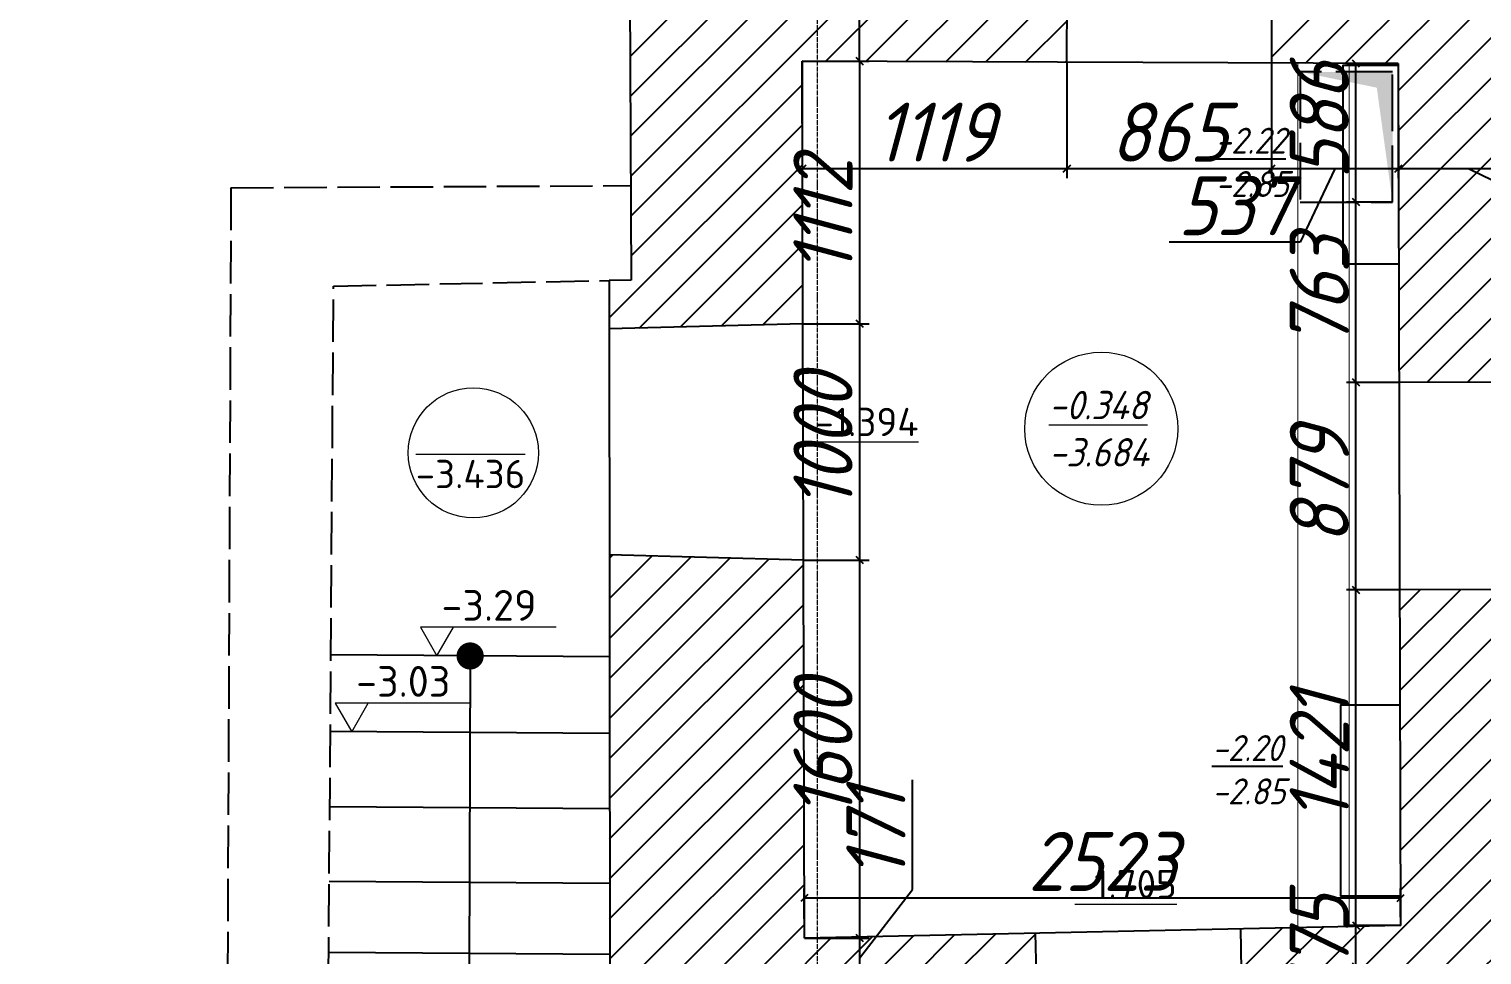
# Model space of a CAD drawing. Header units: millimetres. Extents: x 504091 to 2165846, y 135022 to 442887.
# Drawn here: x 609380 to 615527, y 297913 to 301833 of the extents above; entities that cross this region are included whole.
import ezdxf

# ---------------------------------------------------------------- set-up
doc = ezdxf.new("R2010")
doc.units = ezdxf.units.MM
for name, pattern in [('334', [5, 4, -1]), ('ACAD_ISO02W100', [15, 12, -3]), ('ADSK_Линия сетки', [25, 20, -2.5, 0, -2.5]), ('осеваяX2', [4, 2.5, -0.5, 0.5, -0.5])]:
    doc.linetypes.add(name, pattern=pattern)
doc.layers.get('Defpoints').update_dxf_attribs({"color": 255})
for name, color, linetype in [('Балки', 140, 'ACAD_ISO02W100'), ('Контур', 7, 'Continuous'), ('Отметки коммуникаций', 7, 'Continuous'), ('Перепад', 251, 'ACAD_ISO02W100'), ('Пожарные коммуникации', 1, 'Continuous'), ('Штриховка', 252, 'Continuous')]:
    doc.layers.add(name, color=color, linetype=linetype)
for name, color, linetype, lineweight in [('Оси', 165, 'осеваяX2', 13), ('отметки', 7, 'Continuous', 20), ('размеры', 7, 'Continuous', 9)]:
    doc.layers.add(name, color=color, linetype=linetype, lineweight=lineweight)
doc.styles.add('ISOCPEUR', font='isocpeur.ttf', dxfattribs={"width": 0.9, "oblique": 15, "height": 250})
doc.dimstyles.new('GENPLAN 1000', dxfattribs={"dimscale": 10, "dimtxt": 13, "dimasz": 3, "dimexe": 4, "dimexo": 0, "dimgap": 3, "dimtad": 1, "dimdec": 0, "dimzin": 0, "dimtxsty": 'ISOCPEUR', "dimblk1": 'OBLIQUE', "dimblk2": 'OBLIQUE', "dimsah": 1, "dimcen": -1, "dimaunit": 1, "dimadec": 3, "dimazin": 0, "dimtfac": 0.75, "dimtdec": 0, "dimtix": 1, "dimtmove": 1, "dimatfit": 3, "dimfxl": 0, "dimtvp": 0.6, "dimarcsym": 0})

# ---------------------------------------------------------------- blocks, each defined once
blk = doc.blocks.new('S1')
at = {"color": 0, "const_width": 0.75}
blk.add_lwpolyline([(-0.375, 0, 1), (0.375, 0, 1)], format="xyb", close=True, dxfattribs=at)
blk = doc.blocks.new('*U12')
at = {"layer": 'Штриховка'}
blk.add_lwpolyline([(0, 0), (2.5744, 1.6988)], dxfattribs=at)
blk.add_solid([(2.8286, 1.8665), (2.4441, 1.7312), (2.553, 1.5662), (2.5744, 1.6988)], dxfattribs=at)
at = {"layer": 'Штриховка', "xscale": 0.0766222004270686, "yscale": 0.0766222004270686, "zscale": 0.0766222004270686, "rotation": 181.9671141577458}
blk.add_blockref('S1', (0, 0), dxfattribs=at)
blk = doc.blocks.new('_Oblique')
at = {"color": 0, "linetype": 'ByBlock', "lineweight": -2}
blk.add_line((-0.5, -0.5), (0.5, 0.5), dxfattribs=at)
blk = doc.blocks.new('*D209')
at = {"layer": 'Defpoints', "color": 0, "lineweight": 20, "ltscale": 0.03, "transparency": 16777216}
for p in [(614993.7, 298037.8), (615183.1, 298037.8), (615193.1, 297863.1)]:
    blk.add_point(p, dxfattribs=at)
at = {"layer": 'размеры', "color": 0, "lineweight": -2, "ltscale": 0.03, "transparency": 16777216}
for p, q in [((614993.7, 298037.8), (614993.7, 298067.8)), ((615183.1, 298037.8), (614953.7, 298037.8)), ((614993.7, 297863.1), (614993.7, 298037.8)), ((615193.1, 297863.1), (614953.7, 297863.1)), ((614993.7, 297863.1), (614993.7, 297833.1))]:
    blk.add_line(p, q, dxfattribs=at)
at = {"layer": 'размеры', "color": 0, "lineweight": -2, "ltscale": 0.03, "transparency": 16777216, "xscale": 30, "yscale": 30, "zscale": 30}
for p, rotation in [((614993.7, 298037.8), 270), ((614993.7, 297863.1), 90)]:
    blk.add_blockref('_Oblique', p, dxfattribs=dict(at, rotation=rotation))
at = {"layer": 'размеры', "color": 0, "ltscale": 0.03, "transparency": 16777216, "insert": (614838.7, 297950.4), "char_height": 250, "attachment_point": 5, "rotation": 90, "style": 'ISOCPEUR'}
blk.add_mtext('175', dxfattribs=at)
blk = doc.blocks.new('*D210')
at = {"layer": 'Defpoints', "color": 0, "lineweight": 20, "ltscale": 0.03, "transparency": 16777216}
for p in [(614993.7, 299458.3), (615179.1, 299458.3), (615183.1, 298037.8)]:
    blk.add_point(p, dxfattribs=at)
at = {"layer": 'размеры', "color": 0, "lineweight": -2, "ltscale": 0.03, "transparency": 16777216}
for p, q in [((615179.1, 299458.3), (614953.7, 299458.3)), ((614993.7, 298037.8), (614993.7, 299458.3)), ((615183.1, 298037.8), (614953.7, 298037.8))]:
    blk.add_line(p, q, dxfattribs=at)
at = {"layer": 'размеры', "color": 0, "lineweight": -2, "ltscale": 0.03, "transparency": 16777216, "xscale": 30, "yscale": 30, "zscale": 30}
for p, rotation in [((614993.7, 299458.3), 90), ((614993.7, 298037.8), 270)]:
    blk.add_blockref('_Oblique', p, dxfattribs=dict(at, rotation=rotation))
at = {"layer": 'размеры', "color": 0, "ltscale": 0.03, "transparency": 16777216, "insert": (614838.7, 298748), "char_height": 250, "attachment_point": 5, "rotation": 90, "style": 'ISOCPEUR'}
blk.add_mtext('1421', dxfattribs=at)
blk = doc.blocks.new('*D211')
at = {"layer": 'Defpoints', "color": 0, "lineweight": 20, "ltscale": 0.03, "transparency": 16777216}
for p in [(614993.7, 300336.8), (615176.7, 300336.8), (615179.1, 299458.3)]:
    blk.add_point(p, dxfattribs=at)
at = {"layer": 'размеры', "color": 0, "lineweight": -2, "ltscale": 0.03, "transparency": 16777216}
for p, q in [((615176.7, 300336.8), (614953.7, 300336.8)), ((614993.7, 299458.3), (614993.7, 300336.8)), ((615179.1, 299458.3), (614953.7, 299458.3))]:
    blk.add_line(p, q, dxfattribs=at)
at = {"layer": 'размеры', "color": 0, "lineweight": -2, "ltscale": 0.03, "transparency": 16777216, "xscale": 30, "yscale": 30, "zscale": 30}
for p, rotation in [((614993.7, 300336.8), 90), ((614993.7, 299458.3), 270)]:
    blk.add_blockref('_Oblique', p, dxfattribs=dict(at, rotation=rotation))
at = {"layer": 'размеры', "color": 0, "ltscale": 0.03, "transparency": 16777216, "insert": (614838.7, 299897.6), "char_height": 250, "attachment_point": 5, "rotation": 90, "style": 'ISOCPEUR'}
blk.add_mtext('879', dxfattribs=at)
blk = doc.blocks.new('*D212')
at = {"layer": 'Defpoints', "color": 0, "lineweight": 20, "ltscale": 0.03, "transparency": 16777216}
for p in [(614993.7, 301100.1), (615148.6, 301100.1), (615176.7, 300336.8)]:
    blk.add_point(p, dxfattribs=at)
at = {"layer": 'размеры', "color": 0, "lineweight": -2, "ltscale": 0.03, "transparency": 16777216}
for p, q in [((615148.6, 301100.1), (614953.7, 301100.1)), ((614993.7, 300336.8), (614993.7, 301100.1)), ((615176.7, 300336.8), (614953.7, 300336.8))]:
    blk.add_line(p, q, dxfattribs=at)
at = {"layer": 'размеры', "color": 0, "lineweight": -2, "ltscale": 0.03, "transparency": 16777216, "xscale": 30, "yscale": 30, "zscale": 30}
for p, rotation in [((614993.7, 301100.1), 90), ((614993.7, 300336.8), 270)]:
    blk.add_blockref('_Oblique', p, dxfattribs=dict(at, rotation=rotation))
at = {"layer": 'размеры', "color": 0, "ltscale": 0.03, "transparency": 16777216, "insert": (614838.7, 300718.5), "char_height": 250, "attachment_point": 5, "rotation": 90, "style": 'ISOCPEUR'}
blk.add_mtext('763', dxfattribs=at)
blk = doc.blocks.new('*D213')
at = {"layer": 'Defpoints', "color": 0, "lineweight": 20, "ltscale": 0.03, "transparency": 16777216}
for p in [(614993.7, 301686.6), (615172.9, 301686.6), (615148.6, 301100.1)]:
    blk.add_point(p, dxfattribs=at)
at = {"layer": 'размеры', "color": 0, "lineweight": -2, "ltscale": 0.03, "transparency": 16777216}
for p, q in [((615172.9, 301686.6), (614953.7, 301686.6)), ((614993.7, 301100.1), (614993.7, 301686.6)), ((615148.6, 301100.1), (614953.7, 301100.1))]:
    blk.add_line(p, q, dxfattribs=at)
at = {"layer": 'размеры', "color": 0, "lineweight": -2, "ltscale": 0.03, "transparency": 16777216, "xscale": 30, "yscale": 30, "zscale": 30}
for p, rotation in [((614993.7, 301686.6), 90), ((614993.7, 301100.1), 270)]:
    blk.add_blockref('_Oblique', p, dxfattribs=dict(at, rotation=rotation))
at = {"layer": 'размеры', "color": 0, "ltscale": 0.03, "transparency": 16777216, "insert": (614838.7, 301445.3), "char_height": 250, "attachment_point": 5, "rotation": 90, "style": 'ISOCPEUR'}
blk.add_mtext('586', dxfattribs=at)
blk = doc.blocks.new('*D214')
at = {"layer": 'Defpoints', "color": 0, "lineweight": 20, "ltscale": 0.03, "transparency": 16777216}
for p in [(612651.2, 301696.6), (612653.9, 300585), (612894, 300585)]:
    blk.add_point(p, dxfattribs=at)
at = {"layer": 'размеры', "color": 0, "lineweight": -2, "ltscale": 0.03, "transparency": 16777216}
for p, q in [((612651.2, 301696.6), (612934, 301696.6)), ((612894, 301696.6), (612894, 300585)), ((612653.9, 300585), (612934, 300585))]:
    blk.add_line(p, q, dxfattribs=at)
at = {"layer": 'размеры', "color": 0, "lineweight": -2, "ltscale": 0.03, "transparency": 16777216, "xscale": 30, "yscale": 30, "zscale": 30}
for p, rotation in [((612894, 301696.6), 90), ((612894, 300585), 270)]:
    blk.add_blockref('_Oblique', p, dxfattribs=dict(at, rotation=rotation))
at = {"layer": 'размеры', "color": 0, "ltscale": 0.03, "transparency": 16777216, "insert": (612739, 301039.7), "char_height": 250, "attachment_point": 5, "rotation": 90, "style": 'ISOCPEUR'}
blk.add_mtext('1112', dxfattribs=at)
blk = doc.blocks.new('*D215')
at = {"layer": 'Defpoints', "color": 0, "lineweight": 20, "ltscale": 0.03, "transparency": 16777216}
for p in [(612653.9, 300585), (612656.3, 299584.9), (612894, 299584.9)]:
    blk.add_point(p, dxfattribs=at)
at = {"layer": 'размеры', "color": 0, "lineweight": -2, "ltscale": 0.03, "transparency": 16777216}
for p, q in [((612653.9, 300585), (612934, 300585)), ((612894, 300585), (612894, 299584.9)), ((612656.3, 299584.9), (612934, 299584.9))]:
    blk.add_line(p, q, dxfattribs=at)
at = {"layer": 'размеры', "color": 0, "lineweight": -2, "ltscale": 0.03, "transparency": 16777216, "xscale": 30, "yscale": 30, "zscale": 30}
for p, rotation in [((612894, 300585), 90), ((612894, 299584.9), 270)]:
    blk.add_blockref('_Oblique', p, dxfattribs=dict(at, rotation=rotation))
at = {"layer": 'размеры', "color": 0, "ltscale": 0.03, "transparency": 16777216, "insert": (612739, 300085), "char_height": 250, "attachment_point": 5, "rotation": 90, "style": 'ISOCPEUR'}
blk.add_mtext('1000', dxfattribs=at)
blk = doc.blocks.new('*D216')
at = {"layer": 'Defpoints', "color": 0, "lineweight": 20, "ltscale": 0.03, "transparency": 16777216}
for p in [(612656.3, 299584.9), (612660.2, 297984.6), (612894, 297984.6)]:
    blk.add_point(p, dxfattribs=at)
at = {"layer": 'размеры', "color": 0, "lineweight": -2, "ltscale": 0.03, "transparency": 16777216}
for p, q in [((612656.3, 299584.9), (612934, 299584.9)), ((612894, 299584.9), (612894, 297984.6)), ((612660.2, 297984.6), (612934, 297984.6))]:
    blk.add_line(p, q, dxfattribs=at)
at = {"layer": 'размеры', "color": 0, "lineweight": -2, "ltscale": 0.03, "transparency": 16777216, "xscale": 30, "yscale": 30, "zscale": 30}
for p, rotation in [((612894, 299584.9), 90), ((612894, 297984.6), 270)]:
    blk.add_blockref('_Oblique', p, dxfattribs=dict(at, rotation=rotation))
at = {"layer": 'размеры', "color": 0, "ltscale": 0.03, "transparency": 16777216, "insert": (612739, 298784.7), "char_height": 250, "attachment_point": 5, "rotation": 90, "style": 'ISOCPEUR'}
blk.add_mtext('1600', dxfattribs=at)
blk = doc.blocks.new('*D217')
at = {"layer": 'Defpoints', "color": 0, "lineweight": 20, "ltscale": 0.03, "transparency": 16777216}
for p in [(612660.2, 297984.6), (612654, 297813.3), (612894, 297813.3)]:
    blk.add_point(p, dxfattribs=at)
at = {"layer": 'размеры', "color": 0, "lineweight": -2, "ltscale": 0.03, "transparency": 16777216}
for p, q in [((613117.8, 298190.2), (613117.8, 298654.7)), ((612894, 297898.9), (613117.8, 298190.2)), ((612660.2, 297984.6), (612934, 297984.6)), ((612894, 297984.6), (612894, 297813.3)), ((612654, 297813.3), (612934, 297813.3))]:
    blk.add_line(p, q, dxfattribs=at)
at = {"layer": 'размеры', "color": 0, "lineweight": -2, "ltscale": 0.03, "transparency": 16777216, "xscale": 30, "yscale": 30, "zscale": 30}
for p, rotation in [((612894, 297984.6), 90), ((612894, 297813.3), 270)]:
    blk.add_blockref('_Oblique', p, dxfattribs=dict(at, rotation=rotation))
at = {"layer": 'размеры', "color": 0, "ltscale": 0.03, "transparency": 16777216, "insert": (612962.8, 298422.5), "char_height": 250, "attachment_point": 5, "rotation": 90, "style": 'ISOCPEUR'}
blk.add_mtext('171', dxfattribs=at)
blk = doc.blocks.new('*D223')
at = {"layer": 'Defpoints', "color": 0, "lineweight": 20, "ltscale": 0.03, "transparency": 16777216}
for p in [(612654.1, 302294.6), (612894, 302294.6), (612651.2, 301696.6)]:
    blk.add_point(p, dxfattribs=at)
at = {"layer": 'размеры', "color": 0, "lineweight": -2, "ltscale": 0.03, "transparency": 16777216}
for p, q in [((613219, 302293.5), (613219, 302848)), ((612654.1, 302294.6), (612934, 302294.6)), ((612894, 301696.6), (612894, 302294.6)), ((612894, 301995.6), (613219, 302293.5)), ((612651.2, 301696.6), (612934, 301696.6))]:
    blk.add_line(p, q, dxfattribs=at)
at = {"layer": 'размеры', "color": 0, "lineweight": -2, "ltscale": 0.03, "transparency": 16777216, "xscale": 30, "yscale": 30, "zscale": 30}
for p, rotation in [((612894, 302294.6), 90), ((612894, 301696.6), 270)]:
    blk.add_blockref('_Oblique', p, dxfattribs=dict(at, rotation=rotation))
at = {"layer": 'размеры', "color": 0, "ltscale": 0.03, "transparency": 16777216, "insert": (613064, 302570.7), "char_height": 250, "attachment_point": 5, "rotation": 90, "style": 'ISOCPEUR'}
blk.add_mtext('598', dxfattribs=at)
blk = doc.blocks.new('*D263')
at = {"layer": 'Defpoints', "color": 0, "lineweight": 20, "ltscale": 0.03, "transparency": 16777216}
for p in [(615172.9, 301686.6), (615771.8, 301681.1), (615172.9, 301241.1)]:
    blk.add_point(p, dxfattribs=at)
at = {"layer": 'размеры', "color": 0, "lineweight": -2, "ltscale": 0.03, "transparency": 16777216}
for p, q in [((615172.9, 301686.6), (615172.9, 301201.1)), ((615771.8, 301681.1), (615771.8, 301201.1)), ((615771.8, 301241.1), (615172.9, 301241.1)), ((615472.4, 301241.1), (615919.3, 301023)), ((615919.3, 301023), (616473.8, 301023))]:
    blk.add_line(p, q, dxfattribs=at)
at = {"layer": 'размеры', "color": 0, "lineweight": -2, "ltscale": 0.03, "transparency": 16777216, "xscale": 30, "yscale": 30, "zscale": 30, "rotation": 180}
blk.add_blockref('_Oblique', (615172.9, 301241.1), dxfattribs=at)
at = {"layer": 'размеры', "color": 0, "lineweight": -2, "ltscale": 0.03, "transparency": 16777216, "xscale": 30, "yscale": 30, "zscale": 30}
blk.add_blockref('_Oblique', (615771.8, 301241.1), dxfattribs=at)
at = {"layer": 'размеры', "color": 0, "ltscale": 0.03, "transparency": 16777216, "insert": (616196.6, 301178), "char_height": 250, "attachment_point": 5, "style": 'ISOCPEUR'}
blk.add_mtext('599', dxfattribs=at)
blk = doc.blocks.new('*D264')
at = {"layer": 'Defpoints', "color": 0, "lineweight": 20, "ltscale": 0.03, "transparency": 16777216}
for p in [(614636.1, 301688.7), (615172.9, 301686.6), (614636.1, 301241.1)]:
    blk.add_point(p, dxfattribs=at)
at = {"layer": 'размеры', "color": 0, "lineweight": -2, "ltscale": 0.03, "transparency": 16777216}
for p, q in [((614636.1, 301688.7), (614636.1, 301201.1)), ((615172.9, 301686.6), (615172.9, 301201.1)), ((615172.9, 301241.1), (614636.1, 301241.1)), ((614904.5, 301241.1), (614757.6, 300929.8)), ((614757.6, 300929.8), (614203.1, 300929.8))]:
    blk.add_line(p, q, dxfattribs=at)
at = {"layer": 'размеры', "color": 0, "lineweight": -2, "ltscale": 0.03, "transparency": 16777216, "xscale": 30, "yscale": 30, "zscale": 30, "rotation": 180}
blk.add_blockref('_Oblique', (614636.1, 301241.1), dxfattribs=at)
at = {"layer": 'размеры', "color": 0, "lineweight": -2, "ltscale": 0.03, "transparency": 16777216, "xscale": 30, "yscale": 30, "zscale": 30}
blk.add_blockref('_Oblique', (615172.9, 301241.1), dxfattribs=at)
at = {"layer": 'размеры', "color": 0, "ltscale": 0.03, "transparency": 16777216, "insert": (614480.4, 301084.8), "char_height": 250, "attachment_point": 5, "style": 'ISOCPEUR'}
blk.add_mtext('537', dxfattribs=at)
blk = doc.blocks.new('*D265')
at = {"layer": 'Defpoints', "color": 0, "lineweight": 20, "ltscale": 0.03, "transparency": 16777216}
for p in [(613770.6, 301692.1), (614636.1, 301688.7), (613770.6, 301241.1)]:
    blk.add_point(p, dxfattribs=at)
at = {"layer": 'размеры', "color": 0, "lineweight": -2, "ltscale": 0.03, "transparency": 16777216}
for p, q in [((613770.6, 301692.1), (613770.6, 301201.1)), ((614636.1, 301688.7), (614636.1, 301201.1)), ((614636.1, 301241.1), (613770.6, 301241.1))]:
    blk.add_line(p, q, dxfattribs=at)
at = {"layer": 'размеры', "color": 0, "lineweight": -2, "ltscale": 0.03, "transparency": 16777216, "xscale": 30, "yscale": 30, "zscale": 30, "rotation": 180}
blk.add_blockref('_Oblique', (613770.6, 301241.1), dxfattribs=at)
at = {"layer": 'размеры', "color": 0, "lineweight": -2, "ltscale": 0.03, "transparency": 16777216, "xscale": 30, "yscale": 30, "zscale": 30}
blk.add_blockref('_Oblique', (614636.1, 301241.1), dxfattribs=at)
at = {"layer": 'размеры', "color": 0, "ltscale": 0.03, "transparency": 16777216, "insert": (614203.4, 301396.1), "char_height": 250, "attachment_point": 5, "style": 'ISOCPEUR'}
blk.add_mtext('865', dxfattribs=at)
blk = doc.blocks.new('*D266')
at = {"layer": 'Defpoints', "color": 0, "lineweight": 20, "ltscale": 0.03, "transparency": 16777216}
for p in [(612651.2, 301696.6), (613770.6, 301692.1), (612651.2, 301241.1)]:
    blk.add_point(p, dxfattribs=at)
at = {"layer": 'размеры', "color": 0, "lineweight": -2, "ltscale": 0.03, "transparency": 16777216}
for p, q in [((612651.2, 301696.6), (612651.2, 301201.1)), ((613770.6, 301692.1), (613770.6, 301201.1)), ((613770.6, 301241.1), (612651.2, 301241.1))]:
    blk.add_line(p, q, dxfattribs=at)
at = {"layer": 'размеры', "color": 0, "lineweight": -2, "ltscale": 0.03, "transparency": 16777216, "xscale": 30, "yscale": 30, "zscale": 30, "rotation": 180}
blk.add_blockref('_Oblique', (612651.2, 301241.1), dxfattribs=at)
at = {"layer": 'размеры', "color": 0, "lineweight": -2, "ltscale": 0.03, "transparency": 16777216, "xscale": 30, "yscale": 30, "zscale": 30}
blk.add_blockref('_Oblique', (613770.6, 301241.1), dxfattribs=at)
at = {"layer": 'размеры', "color": 0, "ltscale": 0.03, "transparency": 16777216, "insert": (613210.9, 301396.1), "char_height": 250, "attachment_point": 5, "style": 'ISOCPEUR'}
blk.add_mtext('1119', dxfattribs=at)
blk = doc.blocks.new('*D273')
at = {"layer": 'Defpoints', "color": 0, "lineweight": 20, "ltscale": 0.03, "transparency": 16777216}
for p in [(612660, 298154), (612660, 298066.5), (615183, 298072.7)]:
    blk.add_point(p, dxfattribs=at)
at = {"layer": 'размеры', "color": 0, "lineweight": -2, "ltscale": 0.03, "transparency": 16777216}
for p, q in [((612660, 298066.5), (612660, 298194)), ((615183, 298072.7), (615183, 298194)), ((615183, 298154), (612660, 298154))]:
    blk.add_line(p, q, dxfattribs=at)
at = {"layer": 'размеры', "color": 0, "lineweight": -2, "ltscale": 0.03, "transparency": 16777216, "xscale": 30, "yscale": 30, "zscale": 30, "rotation": 180}
blk.add_blockref('_Oblique', (612660, 298154), dxfattribs=at)
at = {"layer": 'размеры', "color": 0, "lineweight": -2, "ltscale": 0.03, "transparency": 16777216, "xscale": 30, "yscale": 30, "zscale": 30}
blk.add_blockref('_Oblique', (615183, 298154), dxfattribs=at)
at = {"layer": 'размеры', "color": 0, "ltscale": 0.03, "transparency": 16777216, "insert": (613921.5, 298309), "char_height": 250, "attachment_point": 5, "style": 'ISOCPEUR'}
blk.add_mtext('2523', dxfattribs=at)
blk = doc.blocks.new('оси')
at = {"layer": 'Оси', "linetype": 'ADSK_Линия сетки'}
blk.add_line((52350, -2196.5), (52350, 46378), dxfattribs=at)

msp = doc.modelspace()

# ---------------------------------------------------------------- hatches: boundary and pattern name
at = {"layer": 'Штриховка', "ltscale": 0.03}
h = msp.add_hatch(dxfattribs=at)
h.set_pattern_fill('_USER', color=256, scale=120, angle=45, pattern_type=0)
h.set_pattern_definition([(45, (592694.78, 283676.1), (-84.8528, 84.8528), [])])
h.paths.add_polyline_path([(592787.6397, 283908.4079), (592642.794, 283909.2875), (592641.9206, 283558.2902), (592498.333, 283559.1622), (592498.614, 283302.7289), (592783.9634, 283303.0416)], flags=17)
h.paths.add_polyline_path([(620824.0138, 307295.056), (620674.0436, 307298.0489), (620662.5105, 306720.1371), (620812.4807, 306717.1443)], flags=17)
h.paths.add_polyline_path([(612646.7372, 308113.2191), (613525.8437, 308114.325), (613525.3023, 308544.6449), (613524.7319, 308998.0477), (611882.1579, 308997.7993), (611928.1288, 300770.1047), (611834.3621, 300768.1833), (611834.5178, 300563.5691), (612653.8652, 300585.01), (612651.1533, 301696.5656), (613770.6406, 301692.1388), (613774.5255, 302287.2422), (612654.0573, 302294.5567)])
h.paths.add_polyline_path([(605972.9186, 285704.39), (606234.5105, 285707.1371), (606232.7661, 285873.2484), (606229.8208, 286153.7083), (604567.8886, 286157.8516), (604641.4795, 280866.0745), (605459.014, 280786.8716), (605458.3044, 280952.1559), (606406.8458, 280955.1563), (606406.3328, 281117.3214), (605462.649, 281114.3364), (605450.3713, 285264.1905), (605977.4834, 285269.7261)], flags=17)
h.paths.add_polyline_path([(597882.2773, 283842.1373), (596845.3536, 283831.7551), (596845.6578, 283305.2406), (592783.9634, 283303.0416), (592498.614, 283302.7289), (592498.6309, 283287.2885), (587493.8511, 283295.9883), (587493.852, 283296.3061), (587203.8114, 283297.1371), (585035.5866, 283297.1371), (585035.2985, 283831.0864), (584069.2067, 283821.6414), (584078.0162, 282872.2637), (582665.5907, 282870.8938), (582684.5739, 284233.46), (579987.4423, 284263.0447), (579986.9313, 284113.0412), (582532.4926, 284085.1192), (582513.4844, 282720.7462), (584079.4081, 282722.265), (584082.6558, 282372.268), (584519.3706, 282372.6916), (584539.5257, 282212.7111), (584579.2153, 282532.7497), (584599.3705, 282372.7692), (585036.0853, 282373.1928), (585035.7476, 282998.8465), (596845.8311, 283005.2407), (596846.1574, 282440.4025), (597333.2845, 282446.2363), (597355.1991, 282286.4873), (597391.3642, 282606.9434), (597413.2788, 282447.1943), (597900.4059, 282453.0282), (597896.4911, 282753.0028), (598972.4675, 282765.8888), (598985.9362, 284149.1172), (601323.1136, 284150.5432), (601322.7586, 284300.543), (598837.3887, 284299.0266), (598824.3907, 282964.1297), (597893.8812, 282952.9859)])
h.paths.add_polyline_path([(594673.4558, 285763.5232), (588649.4184, 285761.3606), (588649.5323, 285444.2494), (592496.2347, 285473.8256), (592496.5324, 285202.1657), (592646.009, 285201.2579), (592645.2513, 284896.7628), (592525.2143, 284882.0614), (592765.1389, 284851.4643), (592645.102, 284836.7629), (592644.3443, 284532.2678), (592497.2656, 284533.161), (592497.4979, 284321.1733), (592643.8168, 284320.2847), (592642.9433, 283969.2874), (592522.9064, 283954.586), (592787.7151, 283920.8155), (592796.9395, 285439.7763), (594674.1739, 285443.9948)])
h.paths.add_polyline_path([(587832.4829, 285761.0673), (587613.5167, 285760.9887), (586809.515, 285760.7001), (586812.4264, 285435.8994), (587209.9499, 285439.4627), (587203.8114, 283297.1371), (587493.852, 283296.3061), (587499.9812, 285435.4108), (587834.967, 285437.9864)])
h.paths.add_polyline_path([(585054.9295, 287077.9351), (584849.0508, 287078.2721), (584849.4291, 287309.3534), (584713.5695, 287309.5758), (584713.6133, 287336.2873), (584420.0727, 287337.0316), (584419.6704, 287178.3664), (584271.0179, 287178.7433), (584268.3728, 286135.497), (576811.1233, 286148.718), (576807.4341, 285874.4917), (576647.1796, 285856.6458), (576966.6125, 285812.3449), (576806.358, 285794.499), (576802.6688, 285520.2727), (577102.696, 285520.2727), (577063.8513, 282632.8169), (579981.7845, 282602.0822), (579982.8064, 282902.0881), (577367.8715, 282929.6312), (577402.7231, 285520.2727), (584054.184, 285440.5887), (584056.3557, 285206.549), (585034.551, 285216.1124), (585034.441, 285419.9623), (585493.5032, 285424.0771), (585490.4901, 285760.2265), (585052.7721, 285760.0694)])
h.paths.add_polyline_path([(603411.7263, 286160.7341), (597616.8793, 286175.1812), (597612.1328, 287223.674), (597453.8968, 287222.9577), (597453.247, 287366.4968), (597171.3201, 287365.2205), (597171.3681, 287344.7782), (596998.5375, 287344.3722), (596998.9883, 287152.5189), (596830.692, 287152.1235), (596833.9528, 285764.2989), (596186.475, 285764.0664), (596187.1867, 285447.3948), (596844.4194, 285448.8718), (596844.598, 285139.7776), (597864.8028, 285181.115), (597861.3382, 285446.5954), (601955.1216, 285452.57), (603198.1506, 285444.7571), (603198.1506, 284174.0204), (603318.1506, 284159.0204), (603198.1506, 284144.0204), (603198.1506, 282874.5452), (601326.1434, 282870.1155), (601326.8533, 282570.1163), (603008.8948, 282574.0965), (603041.9257, 278038.3508), (604586.5105, 278032.7333), (604586.5105, 277503.9313), (608542.8616, 277543.7744), (615386.5943, 277611.0375), (615381.3272, 274221.1371), (615081.3268, 274221.1371), (615080.6285, 273771.6626), (615240.5972, 273751.4141), (615080.5663, 273731.6627), (615079.9301, 273322.1881), (622586.8826, 273306.2118), (622578.7968, 274954.2397), (622268.3862, 274955.6002), (621671.6891, 274958.2153), (621668.3079, 274186.7229), (620471.2491, 274191.594), (620479.9368, 279415.7692), (620209.5012, 279415.8508), (620209.4481, 279239.7183), (620322.3243, 279238.6209), (620324.6562, 275652.0752), (620003.4728, 275652.34), (620003.2667, 275402.3401), (620324.6562, 275402.0751), (620324.6562, 274221.1371), (619286.5105, 274221.1371), (619286.5105, 274498.1415), (619036.5105, 274498.1415), (619036.5105, 274221.1371), (615928.17, 274221.1371), (615931.9829, 278521.119), (615394.288, 278515.79), (615397.6223, 278179.3634), (612880.5105, 278159.2867), (612880.5105, 279805.1371), (612727.5105, 279805.1371), (612727.5105, 279742.1371), (612326.957, 279742.1371), (612281.522, 278154.5091), (608784.8283, 278148.7792), (608787.126, 279790.1371), (608647.5105, 279790.1371), (608647.5105, 279728.1371), (608241.8877, 279728.1371), (608258.4837, 277956.1398), (606764.3553, 277891.3613), (606760.7402, 278128.0418), (605470.5144, 278108.3349), (605463.1999, 279811.9383), (604656.1065, 279814.2744), (604671.7627, 278688.4669), (603466.0882, 278695.8637)])
h.paths.add_polyline_path([(597598.5625, 290221.3067), (597452.3581, 290220.6448), (597451.6134, 290385.1432), (597164.6156, 290383.844), (597164.3499, 290331.8181), (597007.2141, 290331.4489), (597007.5477, 290189.4779), (596823.5567, 290189.0456), (596825.7369, 289261.1165), (596994.0331, 289261.512), (596994.4655, 289077.4942), (597027.2964, 289077.5713), (597167.2961, 289077.9002), (597167.3836, 289040.6301), (597445.6625, 289041.8899), (597445.0236, 289183.0252), (597603.2595, 289183.7415)])
h.paths.add_polyline_path([(597584.7933, 293262.8729), (597420.3908, 293262.1287), (597419.7386, 293406.1868), (597157.1294, 293404.9979), (597157.1392, 293400.8176), (597016.9447, 293400.4883), (597017.4498, 293185.5176), (596816.5175, 293185.0455), (596818.4298, 292371.1205), (597002.4208, 292371.5528), (597002.9989, 292125.5072), (597160.1347, 292125.8764), (597160.2575, 292073.6214), (597443.9638, 292074.9057), (597443.3004, 292221.4681), (597589.5048, 292222.13)])
h.paths.add_polyline_path([(597570.8741, 296337.5765), (597416.4868, 296336.8776), (597415.8844, 296469.9341), (597132.2516, 296468.6501), (597132.3593, 296422.8111), (597002.6648, 296422.5064), (597002.9889, 296284.5612), (596809.2361, 296284.106), (596811.5551, 295297.1067), (597012.4875, 295297.5788), (597012.8212, 295155.5232), (597153.0157, 295155.8526), (597153.0677, 295133.7265), (597411.9128, 295134.8983), (597411.1467, 295304.1257), (597575.5492, 295304.87)])
h.paths.add_polyline_path([(597559.3105, 298891.9371), (597559.2597, 299345.2415), (597411.2263, 299345.2249), (597411.2084, 299504.6491), (597129.7049, 299504.6175), (597129.7016, 299473.1052), (596998.5081, 299473.1189), (596998.4909, 299308.1181), (596806.7043, 299308.1381), (596806.603, 298334.0786), (596998.1724, 298334.5287), (596998.546, 298175.5155), (597128.2406, 298175.8202), (597128.2702, 298163.1968), (597408.2133, 298164.4641), (597407.5314, 298315.0889), (597561.9188, 298315.7878)])
h.paths.add_polyline_path([(597558.9155, 302411.2416), (597408.3236, 302411.2247), (597408.3061, 302566.9479), (597135.4478, 302566.9173), (597135.4519, 302530.1045), (596989.4969, 302530.1045), (596989.4769, 302337.1182), (596807.0191, 302337.1372), (596806.9186, 301370.1385), (596998.7052, 301370.1185), (596998.6925, 301248.1214), (597129.8861, 301248.1078), (597129.8831, 301219.7076), (597411.0159, 301219.7392), (597410.9987, 301372.423), (597559.0321, 301372.4397)])
h.paths.add_polyline_path([(597558.5758, 305437.6423), (597403.3215, 305437.6249), (597403.3039, 305594.443), (597135.7704, 305594.413), (597135.7656, 305548.1037), (596995.7656, 305548.1182), (596807.3529, 305548.1378), (596807.2537, 304594.1451), (596989.7115, 304594.1261), (596989.6777, 304269.1211), (597135.6327, 304269.106), (597135.6293, 304236.4083), (597408.1187, 304236.4389), (597408.101, 304394.4275), (597558.6929, 304394.4444)])
h.paths.add_polyline_path([(597558.2005, 308780.5518), (586555.8561, 308762.9934), (586558.2503, 308031.6223), (596807.6127, 308047.6325), (596807.5348, 307298.1418), (596995.9475, 307298.1222), (597135.9475, 307298.1077), (597135.9438, 307262.109), (597403.1167, 307262.139), (597403.0988, 307421.9232), (597558.353, 307421.9406)])
h.paths.add_polyline_path([(585629.0396, 308761.5143), (584273.2474, 308759.3506), (584275.2255, 307413.7087), (584427.8758, 307413.9331), (584428.1401, 307234.1578), (584716.3544, 307234.5815), (584716.4407, 307287.2797), (584856.4409, 307287.2797), (585088.0125, 307286.9006), (585089.2279, 308029.3276), (585631.4338, 308030.1745)])
h.paths.add_polyline_path([(585085.1725, 305552.082), (584853.6009, 305552.4611), (584713.6011, 305552.6903), (584713.6528, 305584.3115), (584430.566, 305583.8953), (584430.774, 305442.3769), (584278.1237, 305442.1525), (584279.678, 304384.8251), (584448.661, 304385.0735), (584448.9283, 304203.2285), (584711.3926, 304203.6144), (584711.4941, 304265.6561), (584851.494, 304265.4269), (584907.331, 304265.3355), (584907.4146, 304316.4058), (585083.1492, 304316.1181)])
h.paths.add_polyline_path([(585079.6478, 302177.2384), (584903.9132, 302177.5261), (584904.5006, 302536.3533), (584848.6635, 302536.4447), (584708.6637, 302536.6738), (584708.7387, 302582.4471), (584451.3115, 302582.0686), (584451.5398, 302426.7357), (584282.5568, 302426.4873), (584284.147, 301344.7217), (584450.5256, 301344.9662), (584450.7416, 301197.9913), (584735.4229, 301198.4098), (584735.4672, 301225.5121), (584902.3543, 301225.2389), (584902.3742, 301237.4075), (585078.1087, 301237.1198)])
h.paths.add_polyline_path([(585074.5482, 299062.1322), (584898.8136, 299062.4199), (584899.5191, 299493.3876), (584872.6319, 299493.4316), (584732.6321, 299493.6608), (584732.6893, 299528.5589), (584453.1963, 299528.148), (584453.4129, 299380.8525), (584287.0343, 299380.608), (584288.6064, 298311.1557), (584442.0648, 298311.3813), (584442.309, 298145.2639), (584715.3293, 298145.6653), (584715.3685, 298169.6203), (584855.3683, 298169.3911), (585073.0862, 298169.0347)])
h.paths.add_polyline_path([(585069.385, 295908.1324), (584888.5877, 295908.4284), (584889.4635, 296443.4024), (584852.5429, 296443.4629), (584712.5431, 296443.6921), (584712.6013, 296479.2723), (584444.7586, 296478.8786), (584444.9945, 296318.4469), (584291.5361, 296318.2213), (584292.5105, 295655.3371), (584291.4998, 295256.7058), (584446.4641, 295256.3129), (584446.1107, 295116.9048), (584710.37, 295116.2348), (584710.3985, 295133.6776), (584871.1788, 295133.4144), (584871.3311, 295226.4518), (585068.2685, 295226.1294)])
h.paths.add_polyline_path([(585064.6965, 293044.1352), (584867.759, 293044.4576), (584868.3352, 293396.3797), (584847.5547, 293396.4137), (584707.5545, 293396.4137), (584707.5755, 293409.1993), (584441.7824, 293409.8732), (584441.3991, 293258.7001), (584286.4348, 293259.093), (584283.7891, 292215.6221), (584435.5496, 292215.2374), (584435.1575, 292060.5852), (584721.346, 292059.8596), (584721.3784, 292079.6465), (584861.3782, 292079.4173), (584895.2455, 292079.3619), (584895.4339, 292194.409), (585063.305, 292194.1342)])
h.paths.add_polyline_path([(585059.895, 290111.1234), (584892.0239, 290111.3982), (584892.4198, 290353.2814), (584858.5525, 290353.3368), (584718.5497, 290351.7131), (584430.8264, 290352.4426), (584430.4879, 290218.9197), (584278.7273, 290219.3045), (584276.0311, 289155.9209), (584424.6836, 289155.544), (584424.3315, 289016.6751), (584716.3629, 289015.9347), (584716.4067, 289042.6825), (584852.2662, 289042.46), (584852.4725, 289168.4597), (585058.3513, 289168.1227)])
h.paths.add_polyline_path([(613258.7804, 285980.7369), (614240.5105, 285972.1371), (614240.5105, 285889.3999), (614953.1709, 285883.1572), (614947.9607, 285288.367), (615366.8523, 285284.6975), (615364.293, 280974.781), (614592.5685, 280975.6486), (614592.7779, 280830.3663), (615371.3376, 280831.4887), (615375.4439, 280417.1639), (615924.222, 280422.6028), (615921.1842, 280599.2771), (620038.3312, 280547.2671), (620043.3587, 280945.2469), (615906.799, 280996.8646), (615896.0775, 285281.1704), (619899.188, 285253.4754), (619884.9923, 286084.5706), (615771.7544, 286111.7451), (615778.1107, 288351.0881), (615215.841, 288352.6841), (615209.8724, 286108.1437), (612830.2896, 286126.7052), (612725.6024, 291009.0611), (612195.1495, 290997.6872), (611969.9486, 290992.8584), (611987.1273, 286139.3547), (607427.9046, 286150.7213), (607430.6865, 285885.8286), (607432.4309, 285719.7174), (607671.1199, 285722.2241), (607675.6846, 285287.5602), (608213.9211, 285293.2126), (608218.5936, 281123.0538), (607288.4632, 281120.1117), (607288.9761, 280957.9466), (608230.3418, 280960.9242), (608231.9695, 280787.1371), (608649.5105, 280787.1371), (608649.5105, 280725.1371), (608788.435, 280725.1371), (608788.619, 280856.6145), (610150.246, 280853.473), (610150.5623, 280990.5645), (608777.9144, 280993.7315), (608773.07, 285317.3683), (612363.7624, 285314.8721), (612341.6173, 280985.5093), (611044.8526, 280988.5012), (611044.5363, 280851.4097), (612358.6156, 280848.3778), (612356.6054, 280778.1371), (612728.5105, 280778.1371), (612728.5105, 280702.1371), (612883.3907, 280702.1371), (612883.7772, 280827.9026), (613698.4861, 280829.077), (613698.652, 280976.6536), (612874.9295, 280977.5796), (612900.1314, 285306.3055), (613252.8455, 285303.2158)])
h.paths.add_polyline_path([(619378.1011, 279416.1013), (615941.5105, 279417.1371), (615941.1437, 279438.474), (615385.2382, 279428.9154), (615389.1346, 279035.7676), (615932.4441, 279041.1523), (615932.657, 279281.2982), (619378.0503, 279247.8013)], flags=17)
h.paths.add_polyline_path([(622567.2025, 277317.3782), (622288.3862, 277318.6002), (621682.0454, 277321.2575), (621677.0921, 276191.0601), (622273.7893, 276188.445), (622572.7478, 276187.1348)], flags=17)
h.paths.add_polyline_path([(622539.5936, 282944.5622), (622645.9699, 282943.3033), (622634.4808, 283535.8146), (621693.8663, 283540.2778), (621691.1021, 280924.6857), (621176.5334, 280931.1067), (621171.5037, 280532.9523), (621696.092, 280526.3254), (621687.4485, 278554.1024), (622293.7893, 278551.445), (622561.1535, 278550.2732)])
h.paths.add_polyline_path([(622281.1737, 308999.3716), (614520.5116, 308998.1983), (614521.0806, 308545.8976), (614521.622, 308115.5777), (617024.9137, 308118.727), (617006.2446, 305775.7544), (617338.4354, 305777.01), (617337.6642, 305981.0685), (617207.883, 305980.578), (617224.922, 308118.9786), (620690.5135, 308123.3384), (620688.3399, 308014.4221), (620838.31, 308011.4293), (620840.5433, 308123.3384), (621546.2255, 308123.3384), (621546.2255, 305993.5915), (620798.0411, 305993.5915), (620801.8386, 306183.8777), (620651.8684, 306186.8706), (620648.0111, 305993.5805), (618259.2142, 305984.5517), (618259.9854, 305780.4931), (621546.2255, 305792.914), (621563.1667, 302236.3971), (614638.4263, 302281.6025), (614636.0819, 301688.7166), (615172.9294, 301686.5938), (615176.6742, 300336.8139), (615775.6246, 300338.4756), (615771.7769, 301681.1321), (621558.1932, 301633.9376), (621612.329, 293998.6273), (615793.6458, 294049.9988), (615778.1422, 299459.9557), (615179.1115, 299458.2938), (615183.0526, 298037.7679), (614504.8833, 298023.4633), (614508.2942, 297849.6722), (615193.104, 297863.1123), (615201.178, 293931.0769), (612664.4011, 293925.8679), (612653.951, 297813.2785), (613640.5077, 297832.6408), (613637.1218, 298005.1596), (612660.2097, 297984.5536), (612656.3053, 299584.893), (611835.2462, 299606.2655), (611838.1534, 295785.4557), (611952.9884, 295784.6421), (611966.0852, 292084.3856), (612171.754, 292088.7956), (612702.2069, 292100.1695), (612669.9396, 293605.0419), (615229.7733, 293591.9996), (615225.1885, 291867.8773), (615788.0886, 291866.2795), (615793.4001, 293737.5116), (621655.6923, 293681.5999), (621648.0716, 286072.9226), (620876.1638, 286078.0223), (620874.4827, 285823.5556), (621110.1082, 285812.7841), (621054.6821, 285245.4813), (621695.6637, 285241.0467), (621694.9556, 284571.0477), (622615.2275, 284528.7364), (622584.7961, 286098.126), (622443.7027, 286097.9226), (622439.7713, 288824.1371), (622376.4426, 288824.1371), (622344.5105, 293417.4371), (622313.7105, 301705.7371)])

# ---------------------------------------------------------------- linework, layer by layer
at = {"layer": 'Балки', "ltscale": 20}
msp.add_lwpolyline([(614758.5105, 301100.1371), (615148.583, 301100.1371), (615148.583, 301651.0749), (614758.5105, 301651.0749)], close=True, dxfattribs=at)
at = {"layer": 'Контур', "ltscale": 15}
for p, q in [((611882.1579, 308997.7993), (611928.1288, 300770.1047)), ((613770.6406, 301692.1388), (613774.5255, 302287.2422)), ((614638.4263, 302281.6025), (614636.0819, 301688.7166)), ((612660.2097, 297984.5536), (612651.1533, 301696.5656)), ((615172.9294, 301686.5938), (612651.1533, 301696.5656)), ((615172.9294, 301686.5938), (615183.0526, 298037.7679)), ((611928.1288, 300770.1047), (611834.3621, 300768.1833)), ((611834.3621, 300768.1833), (611838.1534, 295785.4557)), ((612653.8652, 300585.01), (611834.5178, 300563.5691)), ((615775.6246, 300338.4756), (615176.6742, 300336.8139)), ((612656.3053, 299584.893), (611835.2462, 299606.2655)), ((615778.1422, 299459.9557), (615179.1115, 299458.2938)), ((615183.0526, 298037.7679), (612660.2097, 297984.5536)), ((613637.1218, 298005.1596), (613640.5077, 297832.6408)), ((614504.8833, 298023.4633), (614508.2942, 297849.6722))]:
    msp.add_line(p, q, dxfattribs=at)
at = {"layer": 'Контур', "color": 252, "ltscale": 15}
for p, q in [((611835.5748, 299174.4225), (610657.0324, 299182.7723)), ((611835.8215, 298850.2393), (610654.7358, 298858.6071)), ((611836.0642, 298531.3111), (610652.4764, 298539.6965)), ((611836.3046, 298215.3485), (610650.238, 298223.7516)), ((611836.5329, 297915.2467), (610648.1119, 297923.6665))]:
    msp.add_line(p, q, dxfattribs=at)
at = {"layer": 'отметки', "color": 0}
for points in [[(611610.2045, 299300.5357), (611175.7914, 299300.5357), (611036.1373, 299300.5357), (611105.9643, 299179.5917), (611175.7914, 299300.5357)], [(611249.2569, 298978.9115), (610814.8438, 298978.9115), (610675.1897, 298978.9115), (610745.0168, 298857.9675), (610814.8438, 298978.9115)]]:
    msp.add_lwpolyline(points, dxfattribs=at)
at = {"layer": 'отметки', "ltscale": 0.03}
for centre, radius in [((613916.4891, 300140.786), 324.0062), ((611259.619, 300038.3673, -3436), 275.2817)]:
    msp.add_circle(centre, radius, dxfattribs=at)
at = {"layer": 'Перепад', "linetype": '334', "ltscale": 45}
for p, q in [((610234.382, 301160.5297), (610206.7051, 294885.2376)), ((610234.382, 301160.5297), (611925.8945, 301169.9808)), ((610668.0955, 300744.2844), (611834.3621, 300768.1833)), ((610626.5721, 294883.3857), (610668.0955, 300744.2844))]:
    msp.add_line(p, q, dxfattribs=at)
at = {"layer": 'Пожарные коммуникации', "linetype": 'ACAD_ISO02W100', "ltscale": 25, "const_width": 4, "flags": 128}
for points in [[(614747.5105, 301688.276), (614747.5105, 298028.5811)], [(614964.9364, 298033.1672), (614964.9364, 301687.4162)]]:
    msp.add_lwpolyline(points, dxfattribs=at)
at = {"layer": 'Пожарные коммуникации', "ltscale": 25, "flags": 128}
for points in [[(615175.2838, 300837.9703), (614939.5105, 300837.9703), (614939.5105, 301680.1371), (615172.9474, 301680.1371)], [(615182.7086, 298161.7409), (614930.5105, 298161.7409), (614930.5105, 298972.1371), (615180.4603, 298972.1371)]]:
    msp.add_lwpolyline(points, dxfattribs=at)
at = {"layer": 'Штриховка'}
msp.add_solid([(614758.5105, 301651.0749), (615148.583, 301651.0749), (615082.0435, 301584.5355), (615148.583, 301100.1371)], dxfattribs=at)

# ---------------------------------------------------------------- block references
msp.add_blockref('оси', (560365.25, 263237.9486), dxfattribs=at)
at = {"layer": 'Штриховка', "xscale": 1000, "yscale": 1000, "zscale": 1000, "rotation": 236.3988888889026}
msp.add_blockref('*U12', (611246.3037, 299178.5975), dxfattribs=at)
msp.add_blockref('*U12', (611246.3037, 299178.5975), dxfattribs=at)

# ---------------------------------------------------------------- texts
at = {"layer": 'отметки', "ltscale": 0.03, "style": 'ISOCPEUR'}
for s, p in [('%%u-1.394', (612703.4143, 300109.1211, -1394)), ('%%u-1.705', (613804.8348, 298152.2815, -1705))]:
    msp.add_text(s, height=120, dxfattribs=at).set_placement(p)
at = {"layer": 'отметки', "color": 98, "ltscale": 0.03, "style": 'ISOCPEUR'}
msp.add_text('%%o-3.436', height=120, dxfattribs=at).set_placement((611016.1773, 299888.784, -3436))
at = {"layer": 'отметки', "style": 'ISOCPEUR'}
for s, p in [('-3.29', (611124.8776, 299327.7345, 88.6)), ('-3.03', (610763.9301, 299006.1103, 88.6))]:
    msp.add_text(s, height=130, rotation=360, dxfattribs=at).set_placement(p)
at = {"layer": 'отметки', "ltscale": 0.03, "insert": (613694.4891, 300300.786), "char_height": 120, "width": 552, "attachment_point": 1, "style": 'ISOCPEUR'}
msp.add_mtext('\\L-0.348\\l\\P{\\C98;-3.684}', dxfattribs=at)
at = {"layer": 'Отметки коммуникаций', "color": 1, "ltscale": 0.03, "char_height": 110, "width": 418, "attachment_point": 1, "style": 'ISOCPEUR'}
for s, insert in [('\\L-2.22\\l\\P-2.85', (614398.2404, 301414.9543)), ('\\L-2.20\\l\\P-2.85', (614384.7503, 298843.6707))]:
    msp.add_mtext(s, dxfattribs=dict(at, insert=insert))

# ---------------------------------------------------------------- dimensions: what is measured, and where the dimension line sits
at = {"layer": 'размеры', "ltscale": 0.03}
for base, p1, p2, picture, middle in [((612894.0003, 302294.5567), (612651.1533, 301696.5656), (612654.0573, 302294.5567), '*D223', (613219.0233, 302323.4877)), ((612894.0003, 300585.01), (612651.1533, 301696.5656), (612653.8652, 300585.01), '*D214', (612894.0003, 301039.6671)), ((614993.6548, 301686.5938), (615148.583, 301100.1371), (615172.9294, 301686.5938), '*D213', (614993.6548, 301445.3424)), ((612894.0003, 297813.2785), (612660.2097, 297984.5536), (612653.951, 297813.2785), '*D217', (613117.7683, 298220.2366))]:
    dim = msp.add_linear_dim(base=base, p1=p1, p2=p2, angle=90, dimstyle='GENPLAN 1000', dxfattribs=at)
    dim.commit()
    dim.dimension.update_dxf_attribs({"geometry": picture, "text_midpoint": middle, "dimtype": 160})
for base, p1, p2, picture, middle in [((612651.1533, 301241.0708), (613770.6406, 301692.1388), (612651.1533, 301696.5656), '*D266', (613210.897, 301396.0708)), ((613770.6406, 301241.0708), (614636.0819, 301688.7166), (613770.6406, 301692.1388), '*D265', (614203.3612, 301396.0708)), ((612660.0097, 298154.0155), (615182.9557, 298072.7026), (612660.0097, 298066.5472), '*D273', (613921.4827, 298309.0155))]:
    dim = msp.add_linear_dim(base=base, p1=p1, p2=p2, dimstyle='GENPLAN 1000', dxfattribs=at)
    dim.commit()
    dim.dimension.update_dxf_attribs({"geometry": picture, "text_midpoint": middle})
for base, p1, p2, picture, middle in [((614636.0819, 301241.0708), (615172.9294, 301686.5938), (614636.0819, 301688.7166), '*D264', (614727.5979, 300929.7961)), ((615172.9294, 301241.0708), (615771.7769, 301681.1321), (615172.9294, 301686.5938), '*D263', (615949.3471, 301022.9868))]:
    dim = msp.add_linear_dim(base=base, p1=p1, p2=p2, dimstyle='GENPLAN 1000', dxfattribs=at)
    dim.commit()
    dim.dimension.update_dxf_attribs({"geometry": picture, "text_midpoint": middle, "dimtype": 160})
for base, p1, p2, picture, middle in [((614993.6548, 301100.1371), (615176.6742, 300336.8139), (615148.583, 301100.1371), '*D212', (614838.6548, 300718.4755)), ((612894.0003, 299584.893), (612653.8652, 300585.01), (612656.3053, 299584.893), '*D215', (612739.0003, 300084.9515)), ((614993.6548, 300336.8139), (615179.1115, 299458.2938), (615176.6742, 300336.8139), '*D211', (614838.6548, 299897.5539)), ((612894.0003, 297984.5536), (612656.3053, 299584.893), (612660.2097, 297984.5536), '*D216', (612739.0003, 298784.7233)), ((614993.6548, 299458.2938), (615183.0526, 298037.7679), (615179.1115, 299458.2938), '*D210', (614838.6548, 298748.0309)), ((614993.6548, 298037.7679), (615193.104, 297863.1123), (615183.0526, 298037.7679), '*D209', (614838.6548, 297950.4401))]:
    dim = msp.add_linear_dim(base=base, p1=p1, p2=p2, angle=90, dimstyle='GENPLAN 1000', dxfattribs=at)
    dim.commit()
    dim.dimension.update_dxf_attribs({"geometry": picture, "text_midpoint": middle})

doc.saveas('drawing.dxf')
